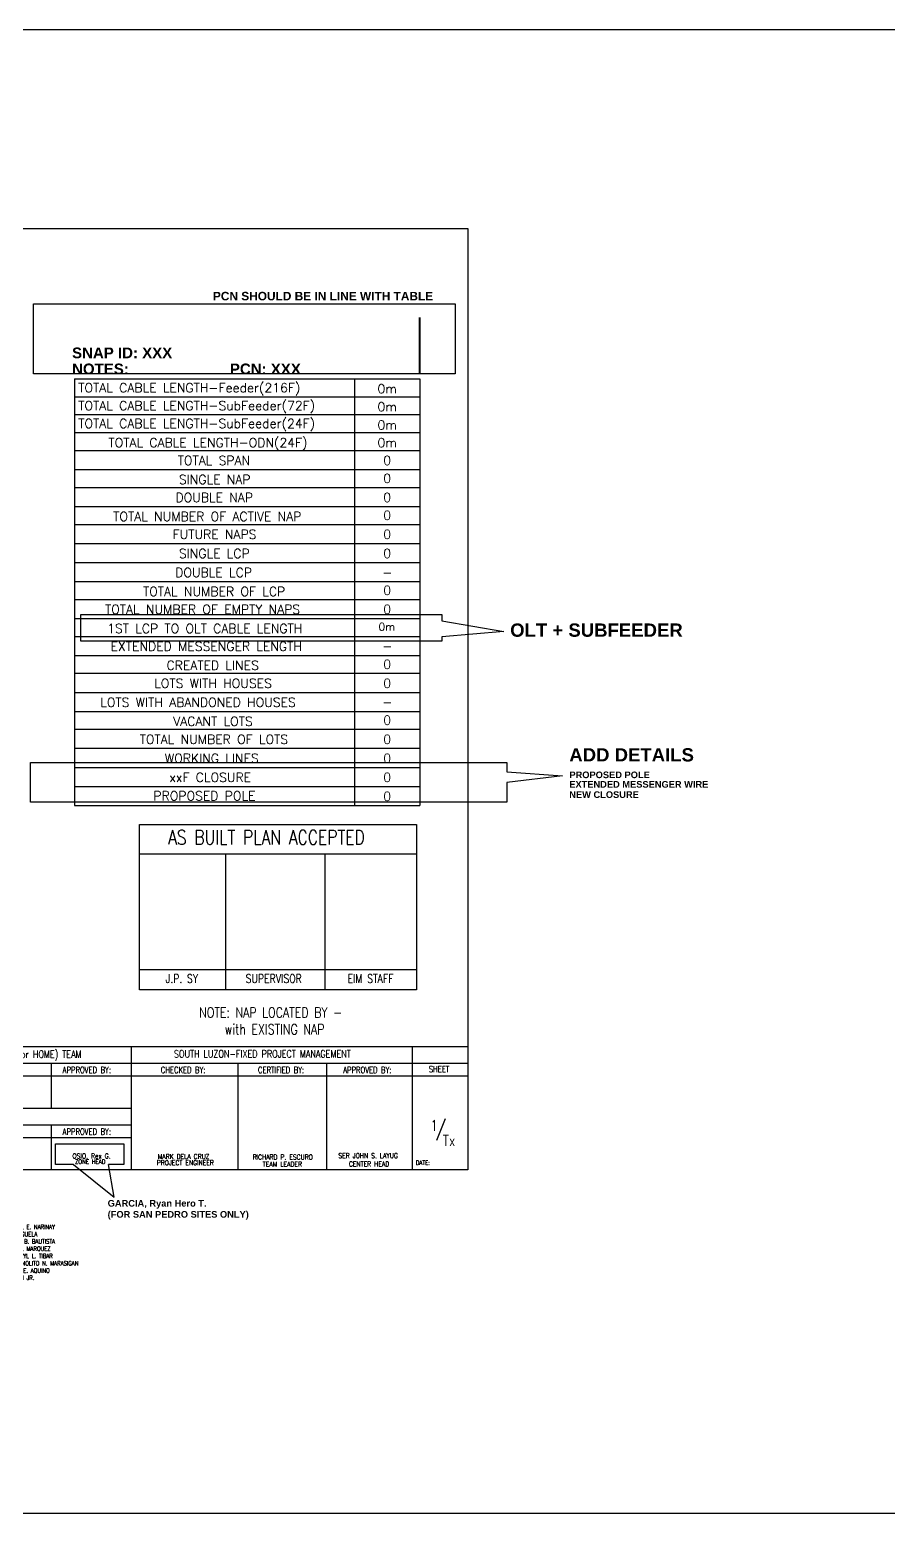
# Model space of a CAD drawing. Extents: x -663610 to -207124, y 70878 to 297551.
# Drawn here: x -263591 to -262923, y 83763 to 84918 of the extents above; entities that cross this region are included whole.
import ezdxf
from ezdxf.enums import TextEntityAlignment as Align

# ---------------------------------------------------------------- set-up
doc = ezdxf.new("R2010")
doc.units = 0
doc.header["$LTSCALE"] = 0.3
doc.layers.get('0').update_dxf_attribs({"linetype": 'CONTINUOUS'})
for name, color, linetype in [('BASEMAP', 7, 'CONTINUOUS'), ('NAP #', 3, 'CONTINUOUS'), ('NAP-F.core used', 1, 'CONTINUOUS'), ('NOTES', 2, 'CONTINUOUS'), ('PAGE (TOTAL)', 7, 'CONTINUOUS'), ('Per page (Grounding)', 7, 'CONTINUOUS'), ('Print', 7, 'CONTINUOUS')]:
    doc.layers.add(name, color=color, linetype=linetype)
doc.styles.add('ROMANS', font='ROMANS.SHX', dxfattribs={"width": 0.8, "height": 2})
doc.styles.add('WMF-Arial Unicode MS0', font='')
doc.styles.get('WMF-Arial Unicode MS0').set_extended_font_data('Arial Unicode MS', bold=True)

# ---------------------------------------------------------------- blocks, each defined once
blk = doc.blocks.new('A$C4B406A91')
at = {"layer": 'NAP-F.core used', "color": 152, "ltscale": 2, "true_color": 0x2776bb}
blk.add_lwpolyline([(0, 54.7), (328, 54.7), (328, 0), (0, 0)], close=True, dxfattribs=at)
at = {"layer": 'NAP-F.core used', "color": 1, "lineweight": 40, "ltscale": 2}
blk.add_lwpolyline([(300.2, 43.9), (300.2, 0)], dxfattribs=at)
at = {"layer": 'BASEMAP', "color": 152, "ltscale": 2, "true_color": 0x2776bb, "style": 'WMF-Arial Unicode MS0'}
blk.add_text('PCN SHOULD BE IN LINE WITH TABLE', height=6.613, dxfattribs=at).set_placement((139.5, 57.3))
blk = doc.blocks.new('A$C4A126A98')
at = {"layer": 'NAP #', "color": 152, "ltscale": 2, "true_color": 0x2776bb}
blk.add_lwpolyline([(280.9, 3.4), (280.9, 0), (0, 0), (0, 20.7), (280.9, 20.7), (280.9, 15.8), (329, 7.7), (280.9, 3.4)], dxfattribs=at)
at = {"color": 152, "lineweight": 0, "true_color": 0x2776bb, "style": 'WMF-Arial Unicode MS0'}
blk.add_text('OLT + SUBFEEDER', height=10.33, dxfattribs=at).set_placement((334, 3.5))
blk = doc.blocks.new('A$C69CB7BFA')
at = {"layer": 'NAP-F.core used', "color": 152, "ltscale": 2, "true_color": 0x2776bb}
for points in [[(370.6, 15.5), (370.6, 0), (0, 0), (0, 31), (370.6, 31), (370.6, 23.7)], [(370.6, 23.7), (414.1, 20.5), (370.6, 15.5)]]:
    blk.add_lwpolyline(points, dxfattribs=at)
at = {"color": 152, "lineweight": 0, "true_color": 0x2776bb, "style": 'WMF-Arial Unicode MS0'}
for s, height, p in [('ADD DETAILS', 10.33, (419.3, 31.8)), ('PROPOSED POLE', 5.165, (419.4, 18.8)), ('EXTENDED MESSENGER WIRE', 5.165, (419.3, 11.4)), ('NEW CLOSURE', 5.165, (419.3, 3.4))]:
    blk.add_text(s, height=height, dxfattribs=at).set_placement(p)
blk = doc.blocks.new('A$C0CA50FC0')
at = {"layer": 'Per page (Grounding)', "color": 143, "ltscale": 2, "true_color": 0x7aafdf}
blk.add_lwpolyline([(145.1, 141.1), (3343, 141.1), (3343, 1296.1), (145.1, 1296.1)], close=True, dxfattribs=at)
blk = doc.blocks.new('A$C62CA4DAC')
at = {"color": 152, "ltscale": 2, "true_color": 0x2776bb}
for points in [[(14.1, 44), (0, 44), (0, 60.1), (53.2, 60.1), (53.2, 44), (41.3, 44)], [(14.1, 44), (45.7, 18.7), (41.3, 44)]]:
    blk.add_lwpolyline(points, dxfattribs=at)
at = {"color": 152, "ltscale": 2, "true_color": 0x2776bb, "insert": (40.7, 16.5), "char_height": 5.165, "width": 249.309, "attachment_point": 1, "style": 'WMF-Arial Unicode MS0'}
blk.add_mtext('GARCIA, Ryan Hero T.^J(FOR SAN PEDRO SITES ONLY)', dxfattribs=at)
blk = doc.blocks.new('A$C0B2866FD')
at = {"layer": 'BASEMAP', "color": 152, "ltscale": 2, "true_color": 0x2776bb}
blk.add_lwpolyline([(15.3, 87.1), (52.2, 50.9), (42, 87.1), (61.4, 87.1), (61.4, 106.7), (0, 106.7), (0, 87.1), (15.3, 87.1)], dxfattribs=at)
at = {"layer": 'BASEMAP', "color": 152, "ltscale": 2, "true_color": 0x2776bb, "insert": (84.2, 48.7), "char_height": 3.395, "width": 191.103, "attachment_point": 2, "style": 'ROMANS'}
blk.add_mtext('FSS ZONES PER AREA\\PAREA 1 - BINAN, LTI, LII = SIR JOEDEL E. NARINAY\\PAREA 2 - SRO = SIR IRWIN D. GUELA\\PAREA 3 - LIS, CBY = SIR MARC ARBIE B. BAUTISTA\\PAREA 4 - CLA, CSE = SIR CECILIO C. MARQUEZ\\PAREA 5 - BAY,LBS,CLL,VTR = SIR DARYL L. TIBAR\\PAREA 6 - SPL,SPE,RZL,LIW,NCL,RAL,MJY = SIR NOLITO N. MARASIGAN\\PAREA 7 - SXL, PIL,MBA= SIR ERWIN E. AQUINO\\PSPR= SIR FILEMON M. DE LEON JR.', dxfattribs=at)

msp = doc.modelspace()

# ---------------------------------------------------------------- linework, layer by layer
at = {"ltscale": 0.3}
for p, q in [((-263505.9, 84276), (-263290.2, 84276)), ((-263438.9, 84276), (-263438.9, 84170.1)), ((-263361.4, 84170.1), (-263361.4, 84276)), ((-263505.9, 84186), (-263290.2, 84186)), ((-263512.4, 84126), (-263512.4, 84030)), ((-263512.4, 84126), (-263512.4, 84030)), ((-263293.7, 84126), (-263293.7, 84030)), ((-263293.7, 84126), (-263293.7, 84030)), ((-263710.7, 84113.2), (-263512.2, 84113.2)), ((-263574.6, 84113.2), (-263574.6, 84078)), ((-263512.4, 84113.2), (-263294, 84113.2)), ((-263429.3, 84113.2), (-263429.3, 84030)), ((-263360.4, 84113.2), (-263360.4, 84030)), ((-263293.7, 84113.2), (-263250.3, 84113.2)), ((-263710.7, 84103.3), (-263512.2, 84103.3)), ((-263512.4, 84103.3), (-263294, 84103.3)), ((-263293.7, 84103.3), (-263250.3, 84103.3)), ((-263574.6, 84065.2), (-263574.6, 84030))]:
    msp.add_line(p, q, dxfattribs=at)
at = {"color": 0, "lineweight": 0, "ltscale": 0.3}
msp.add_lwpolyline([(-264297.2, 84762.8), (-263250.3, 84762.8), (-263250.3, 84126), (-264297.2, 84126)], close=True, dxfattribs=at)
for points in [[(-263556.3, 84645.9), (-263556.3, 84313.8)], [(-263556.3, 84645.9), (-263287.8, 84645.9)], [(-263338.4, 84645.9), (-263338.4, 84313.8)], [(-263287.8, 84645.9), (-263287.8, 84313.8)], [(-263556.3, 84631.9), (-263287.8, 84631.9)], [(-263556.3, 84618), (-263287.8, 84618)], [(-263556.3, 84604.1), (-263287.8, 84604.1)], [(-263556.3, 84590.1), (-263287.8, 84590.1)], [(-263556.3, 84575.3), (-263287.8, 84575.3)], [(-263556.3, 84561.3), (-263287.8, 84561.3)], [(-263556.3, 84546.5), (-263287.8, 84546.5)], [(-263556.3, 84532.6), (-263287.8, 84532.6)], [(-263556.3, 84517.8), (-263287.8, 84517.8)], [(-263556.3, 84502.9), (-263287.8, 84502.9)], [(-263556.3, 84488.1), (-263287.8, 84488.1)], [(-263556.3, 84474.2), (-263287.8, 84474.2)], [(-263556.3, 84459.4), (-263287.8, 84459.4)], [(-263556.3, 84445.4), (-263287.8, 84445.4)], [(-263556.3, 84430.6), (-263287.8, 84430.6)], [(-263556.3, 84416.7), (-263287.8, 84416.7)], [(-263556.3, 84401.8), (-263287.8, 84401.8)], [(-263556.3, 84387), (-263287.8, 84387)], [(-263556.3, 84373.1), (-263287.8, 84373.1)], [(-263556.3, 84358.3), (-263287.8, 84358.3)], [(-263556.3, 84343.4), (-263287.8, 84343.4)], [(-263556.3, 84328.6), (-263287.8, 84328.6)], [(-263556.3, 84313.8), (-263287.8, 84313.8)]]:
    msp.add_lwpolyline(points)
at = {"ltscale": 0.3}
for points in [[(-263505.9, 84298.9), (-263290.2, 84298.9), (-263290.2, 84170.1), (-263505.9, 84170.1)], [(-264297.2, 84126), (-263250.3, 84126), (-263250.3, 84030), (-264297.2, 84030)], [(-264297.2, 84126), (-263250.3, 84126), (-263250.3, 84030), (-264297.2, 84030)]]:
    msp.add_lwpolyline(points, close=True, dxfattribs=at)
for points in [[(-263710.7, 84078), (-263512.2, 84078)], [(-263710.7, 84065.2), (-263512.2, 84065.2)], [(-263710.7, 84055.2), (-263512.2, 84055.2)]]:
    msp.add_lwpolyline(points, dxfattribs=at)
at = {"layer": 'Print', "ltscale": 2}
msp.add_lwpolyline([(-264297.2, 84762.8), (-263250.3, 84762.8), (-263250.3, 84030), (-264297.2, 84030)], close=True, dxfattribs=at)

# ---------------------------------------------------------------- block references
at = {"layer": 'BASEMAP', "color": 152, "ltscale": 2, "true_color": 0x2776bb}
msp.add_blockref('A$C0CA50FC0', (-264594.4, 83621.6), dxfattribs=at)
at = {"layer": 'BASEMAP', "color": 3, "ltscale": 2}
msp.add_blockref('A$C62CA4DAC', (-263571.3, 83990.1), dxfattribs=at)
at = {"layer": 'NAP #', "color": 152, "ltscale": 2, "true_color": 0x2776bb}
for name, p in [('A$C4B406A91', (-263588.2, 84649.7)), ('A$C4A126A98', (-263551.4, 84441.6)), ('A$C69CB7BFA', (-263590.7, 84316.2))]:
    msp.add_blockref(name, p, dxfattribs=at)
at = {"layer": 'NOTES', "color": 6, "ltscale": 2}
msp.add_blockref('A$C0B2866FD', (-263708.3, 83944.3), dxfattribs=at)

# ---------------------------------------------------------------- texts
at = {"lineweight": 30, "style": 'WMF-Arial Unicode MS0'}
for s, height, p in [('SNAP ID: XXX', 8.368, (-263558.3, 84661.9)), ('PCN: XXX', 8.37, (-263435.5, 84649.4))]:
    msp.add_text(s, height=height, dxfattribs=at).set_placement(p)
at = {"lineweight": 0, "style": 'WMF-Arial Unicode MS0'}
msp.add_text('NOTES:', height=8.37, dxfattribs=at).set_placement((-263558.3, 84649.4))
at = {"style": 'ROMANS'}
for s, height, p in [('TOTAL CABLE LENGTH-Feeder(216F)', 7.074, (-263553.5, 84635.4)), ('TOTAL CABLE LENGTH-SubFeeder(72F)', 7.074, (-263553.5, 84621.5)), ('TOTAL CABLE LENGTH-SubFeeder(24F)', 7.074, (-263553.5, 84607.6)), ('TOTAL CABLE LENGTH-ODN(24F)', 7.074, (-263530, 84592.7)), ('TOTAL SPAN', 7.07, (-263476.1, 84578.8)), ('SINGLE NAP', 7.07, (-263475.2, 84564)), ('DOUBLE NAP', 7.07, (-263477.8, 84550)), ('TOTAL NUMBER OF ACTIVE NAP', 7.074, (-263526.3, 84535.2)), ('FUTURE NAPS', 7.074, (-263480, 84521.3)), ('SINGLE LCP', 7.07, (-263475.2, 84506.4)), ('DOUBLE LCP', 7.07, (-263478, 84491.6)), ('TOTAL NUMBER OF LCP', 7.074, (-263503.1, 84476.8)), ('TOTAL NUMBER OF EMPTY NAPS', 7.074, (-263532.7, 84462.9)), ('1ST LCP TO OLT CABLE LENGTH', 7.074, (-263531, 84448)), ('EXTENDED MESSENGER LENGTH', 7.074, (-263528.3, 84434.1)), ('CREATED LINES', 7.074, (-263484.8, 84419.3)), ('LOTS WITH HOUSES', 7.074, (-263494.4, 84405.3)), ('LOTS WITH ABANDONED HOUSES', 7.074, (-263536.4, 84390.5)), ('VACANT LOTS', 7.074, (-263479.6, 84375.7)), ('TOTAL NUMBER OF LOTS', 7.074, (-263505.7, 84361.7)), ('WORKING LINES', 7.074, (-263486.1, 84346.9)), ('xxF CLOSURE', 7.074, (-263482.7, 84332.1)), ('PROPOSED POLE', 7.074, (-263495, 84317.7))]:
    msp.add_text(s, height=height, dxfattribs=at).set_placement(p)
for s, height, p in [('0m', 7.07, (-263313.1, 84634.6)), ('0m', 7.07, (-263313.1, 84620.6)), ('0m', 7.07, (-263313.1, 84606.4)), ('0m', 7.07, (-263313.1, 84592.7)), ('0', 7.07, (-263313.1, 84578.8)), ('0', 7.07, (-263313.1, 84564.8)), ('0', 7.07, (-263313.1, 84550)), ('0', 7.07, (-263313.1, 84536.1)), ('0', 7.07, (-263313.1, 84521.3)), ('0', 7.07, (-263313.1, 84506.4)), ('-', 7.07, (-263313.1, 84491.6)), ('0', 7.07, (-263313.1, 84477.7)), ('0', 7.07, (-263313.1, 84462.9)), ('0m', 6, (-263313.4, 84449.9)), ('-', 7.07, (-263313.1, 84434.1)), ('0', 7.07, (-263313.1, 84420.1)), ('0', 7.07, (-263313.1, 84405.3)), ('-', 7.07, (-263313.1, 84390.5)), ('0', 7.07, (-263313.1, 84376.6)), ('0', 7.07, (-263313.1, 84361.7)), ('0', 7.07, (-263313.1, 84346.9)), ('0', 7.07, (-263313.1, 84332.1)), ('0', 7.07, (-263313.1, 84317.3))]:
    msp.add_text(s, height=height, dxfattribs=at).set_placement(p, align=Align.CENTER)
at = {"lineweight": 9, "style": 'ROMANS', "width": 0.8}
msp.add_text('1', height=8.45, dxfattribs=at).set_placement((-263273.6, 84064.6), align=Align.MIDDLE_RIGHT)
at = {"attachment_point": 1, "style": 'ROMANS'}
for s, insert, char_height, width in [('AS BUILT PLAN ACCEPTED', (-263483.6, 84294.5), 11.048, 413.227), ('J.P. SY', (-263485.5, 84182.3), 6.63, 124.832), ('SUPERVISOR', (-263423.2, 84182.3), 6.63, 124.832), ('EIM STAFF', (-263343.9, 84182.3), 6.63, 124.832), ('SHEET', (-263280.7, 84110.9), 4.85, 79.541), ('DATE:', (-263290.7, 84037.3), 3.38, 63.633)]:
    msp.add_mtext(s, dxfattribs=dict(at, insert=insert, char_height=char_height, width=width))
at = {"color": 1, "lineweight": 30, "ltscale": 2, "insert": (-263510.5, 84156.5), "char_height": 7.86, "width": 229.435, "attachment_point": 1, "style": 'ROMANS'}
msp.add_mtext('\\pi51.08948;NOTE: NAP LOCATED BY -\\P\\pi71.00127;with EXISTING NAP', dxfattribs=at)
at = {"lineweight": 9, "attachment_point": 1, "style": 'ROMANS'}
for s, insert, char_height, width in [('REGIONAL BICS / SALES(SME or HOME) TEAM', (-263691, 84122.9), 5.701, 213.23), ('\\pi28.97301;SOUTH LUZON-FIXED PROJECT MANAGEMENT', (-263508, 84123.2), 5.701, 213.23), ('APPROVED BY:', (-263565.6, 84110.3), 4.851, 79.524), ('\\pi20.63364;CHECKED BY:', (-263509.9, 84110.3), 4.851, 79.524), ('\\pi19.98679;CERTIFIED BY:', (-263433.6, 84110.3), 4.851, 79.524), ('\\pi18.87789;APPROVED BY:', (-263366.2, 84110.3), 4.851, 79.524), ('/', (-263275.4, 84067.6), 11, 206.807), ('APPROVED BY:', (-263565.6, 84062.2), 4.851, 79.524), ('\\pi-11.64588,l15.52784,t15.52784;OSIO, Rex G.', (-263561.9, 84042.8), 3.882, 63.633), ('MARK DELA CRUZ', (-263491.6, 84042.4), 3.843, 62.997), ('\\pi10.66325;SER JOHN S. LAYUG\\P\\pi18.86195;CENTER HEAD', (-263361.7, 84043), 3.843, 68.908), ('  ZONE HEAD', (-263560.4, 84038.2), 3.494, 57.27), ('\\pi9.46426;PROJECT ENGINEER', (-263501.8, 84037.5), 3.843, 62.997), ('RICHARD P. ESCURO', (-263417.8, 84041.9), 3.843, 62.997), ('\\pi16.19891;TEAM LEADER', (-263426.1, 84036.4), 3.843, 62.997)]:
    msp.add_mtext(s, dxfattribs=dict(at, insert=insert, char_height=char_height, width=width))
at = {"layer": 'PAGE (TOTAL)', "lineweight": 9, "insert": (-263269.7, 84057.1), "char_height": 8.45, "width": 12.219, "attachment_point": 1, "style": 'ROMANS'}
msp.add_mtext('Tx', dxfattribs=at)

doc.saveas('drawing.dxf')
